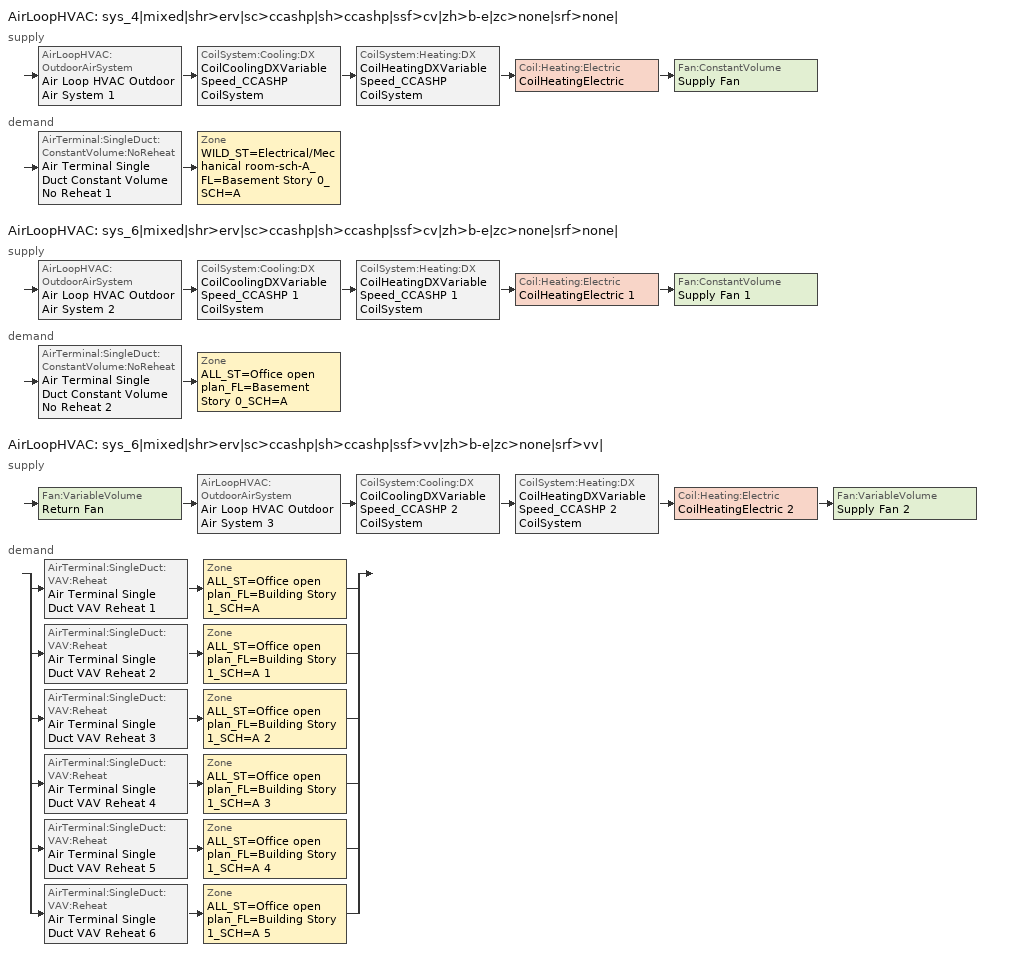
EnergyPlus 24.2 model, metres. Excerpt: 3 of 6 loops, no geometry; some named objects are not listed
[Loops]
AirLoopHVAC 'sys_4|mixed|shr>erv|sc>ccashp|sh>ccashp|ssf>cv|zh>b-e|zc>none|srf>none|'
 supply: AirLoopHVAC:OutdoorAirSystem 'Air Loop HVAC Outdoor Air System 1' > CoilSystem:Cooling:DX 'CoilCoolingDXVariableSpeed_CCASHP CoilSystem' > CoilSystem:Heating:DX 'CoilHeatingDXVariableSpeed_CCASHP CoilSystem' > Coil:Heating:Electric 'CoilHeatingElectric' > Fan:ConstantVolume 'Supply Fan'
 demand: AirTerminal:SingleDuct:ConstantVolume:NoReheat 'Air Terminal Single Duct Constant Volume No Reheat 1' > Zone 'WILD_ST=Electrical/Mechanical room-sch-A_FL=Basement Story 0_SCH=A'
AirLoopHVAC 'sys_6|mixed|shr>erv|sc>ccashp|sh>ccashp|ssf>cv|zh>b-e|zc>none|srf>none|'
 supply: AirLoopHVAC:OutdoorAirSystem 'Air Loop HVAC Outdoor Air System 2' > CoilSystem:Cooling:DX 'CoilCoolingDXVariableSpeed_CCASHP 1 CoilSystem' > CoilSystem:Heating:DX 'CoilHeatingDXVariableSpeed_CCASHP 1 CoilSystem' > Coil:Heating:Electric 'CoilHeatingElectric 1' > Fan:ConstantVolume 'Supply Fan 1'
 demand: AirTerminal:SingleDuct:ConstantVolume:NoReheat 'Air Terminal Single Duct Constant Volume No Reheat 2' > Zone 'ALL_ST=Office open plan_FL=Basement Story 0_SCH=A'
AirLoopHVAC 'sys_6|mixed|shr>erv|sc>ccashp|sh>ccashp|ssf>vv|zh>b-e|zc>none|srf>vv|'
 supply: Fan:VariableVolume 'Return Fan' > AirLoopHVAC:OutdoorAirSystem 'Air Loop HVAC Outdoor Air System 3' > CoilSystem:Cooling:DX 'CoilCoolingDXVariableSpeed_CCASHP 2 CoilSystem' > CoilSystem:Heating:DX 'CoilHeatingDXVariableSpeed_CCASHP 2 CoilSystem' > Coil:Heating:Electric 'CoilHeatingElectric 2' > Fan:VariableVolume 'Supply Fan 2'
 demand: split
  | AirTerminal:SingleDuct:VAV:Reheat 'Air Terminal Single Duct VAV Reheat 1' > Zone 'ALL_ST=Office open plan_FL=Building Story 1_SCH=A'
  | AirTerminal:SingleDuct:VAV:Reheat 'Air Terminal Single Duct VAV Reheat 2' > Zone 'ALL_ST=Office open plan_FL=Building Story 1_SCH=A 1'
  | AirTerminal:SingleDuct:VAV:Reheat 'Air Terminal Single Duct VAV Reheat 3' > Zone 'ALL_ST=Office open plan_FL=Building Story 1_SCH=A 2'
  | AirTerminal:SingleDuct:VAV:Reheat 'Air Terminal Single Duct VAV Reheat 4' > Zone 'ALL_ST=Office open plan_FL=Building Story 1_SCH=A 3'
  | AirTerminal:SingleDuct:VAV:Reheat 'Air Terminal Single Duct VAV Reheat 5' > Zone 'ALL_ST=Office open plan_FL=Building Story 1_SCH=A 4'
  | AirTerminal:SingleDuct:VAV:Reheat 'Air Terminal Single Duct VAV Reheat 6' > Zone 'ALL_ST=Office open plan_FL=Building Story 1_SCH=A 5'
[ZoneControl:Thermostat] Temperature Difference Between Cutout And Setpoint {deltaC}=0
Name | Zone or ZoneList | Control Type Schedule | Control 1
ALL_ST=Office open plan_FL=Basement Story 0_SCH=A Thermostat | ALL_ST=Office open plan_FL=Basement Story 0_SCH=A | ALL_ST=Office open plan_FL=Basement Story 0_SCH=A Thermostat Schedule | Space Function Office open plan Thermostat 49
ALL_ST=Office open plan_FL=Building Story 1_SCH=A Thermostat | ALL_ST=Office open plan_FL=Building Story 1_SCH=A | ALL_ST=Office open plan_FL=Building Story 1_SCH=A Thermostat Schedule | Space Function Office open plan Thermostat 39
ALL_ST=Office open plan_FL=Building Story 1_SCH=A 1 Thermostat | ALL_ST=Office open plan_FL=Building Story 1_SCH=A 1 | ALL_ST=Office open plan_FL=Building Story 1_SCH=A 1 Thermostat Schedule | Space Function Office open plan Thermostat 43
ALL_ST=Office open plan_FL=Building Story 1_SCH=A 2 Thermostat | ALL_ST=Office open plan_FL=Building Story 1_SCH=A 2 | ALL_ST=Office open plan_FL=Building Story 1_SCH=A 2 Thermostat Schedule | Space Function Office open plan Thermostat 44
ALL_ST=Office open plan_FL=Building Story 1_SCH=A 3 Thermostat | ALL_ST=Office open plan_FL=Building Story 1_SCH=A 3 | ALL_ST=Office open plan_FL=Building Story 1_SCH=A 3 Thermostat Schedule | Space Function Office open plan Thermostat 50
ALL_ST=Office open plan_FL=Building Story 1_SCH=A 4 Thermostat | ALL_ST=Office open plan_FL=Building Story 1_SCH=A 4 | ALL_ST=Office open plan_FL=Building Story 1_SCH=A 4 Thermostat Schedule | Space Function Office open plan Thermostat 55
ALL_ST=Office open plan_FL=Building Story 1_SCH=A 5 Thermostat | ALL_ST=Office open plan_FL=Building Story 1_SCH=A 5 | ALL_ST=Office open plan_FL=Building Story 1_SCH=A 5 Thermostat Schedule | Space Function Office open plan Thermostat 57
WILD_ST=Electrical/Mechanical room-sch-A_FL=Basement Story 0_SCH=A Thermostat | WILD_ST=Electrical/Mechanical room-sch-A_FL=Basement Story 0_SCH=A | WILD_ST=Electrical/Mechanical room-sch-A_FL=Basement Story 0_SCH=A Thermostat Schedule | Space Function Electrical/Mechanical room-sch-A Thermostat 3
[ThermostatSetpoint:DualSetpoint] Heating Setpoint Temperature Schedule=NECB-A-Thermostat Setpoint-Heating; Cooling Setpoint Temperature Schedule=NECB-A-Thermostat Setpoint-Cooling
Space Function Office open plan Thermostat 49; Space Function Office open plan Thermostat 39; Space Function Office open plan Thermostat 43; Space Function Office open plan Thermostat 44; Space Function Office open plan Thermostat 50; Space Function Office open plan Thermostat 55; Space Function Office open plan Thermostat 57; Space Function Electrical/Mechanical room-sch-A Thermostat 3
[AirTerminal:SingleDuct:ConstantVolume:NoReheat] Availability Schedule=Always On Discrete; Maximum Air Flow Rate {m3/s}=AutoSize
Air Terminal Single Duct Constant Volume No Reheat 2; Air Terminal Single Duct Constant Volume No Reheat 1
[ZoneHVAC:Baseboard:Convective:Electric] Availability Schedule=Always On Discrete; Heating Design Capacity {W}=Autosize; Efficiency=1
ZoneHVACBaseboardConvectiveElectric 1; ZoneHVACBaseboardConvectiveElectric 2; ZoneHVACBaseboardConvectiveElectric 3; ZoneHVACBaseboardConvectiveElectric 4; ZoneHVACBaseboardConvectiveElectric 5; ZoneHVACBaseboardConvectiveElectric 6; ZoneHVACBaseboardConvectiveElectric 7; ZoneHVACBaseboardConvectiveElectric
[Zone equipment]
ALL_ST=Office open plan_FL=Basement Story 0_SCH=A: Air Terminal Single Duct Constant Volume No Reheat 2, ZoneHVACBaseboardConvectiveElectric 1
ALL_ST=Office open plan_FL=Building Story 1_SCH=A: Air Terminal Single Duct VAV Reheat 1, ZoneHVACBaseboardConvectiveElectric 2
ALL_ST=Office open plan_FL=Building Story 1_SCH=A 1: Air Terminal Single Duct VAV Reheat 2, ZoneHVACBaseboardConvectiveElectric 3
ALL_ST=Office open plan_FL=Building Story 1_SCH=A 2: Air Terminal Single Duct VAV Reheat 3, ZoneHVACBaseboardConvectiveElectric 4
ALL_ST=Office open plan_FL=Building Story 1_SCH=A 3: Air Terminal Single Duct VAV Reheat 4, ZoneHVACBaseboardConvectiveElectric 5
ALL_ST=Office open plan_FL=Building Story 1_SCH=A 4: Air Terminal Single Duct VAV Reheat 5, ZoneHVACBaseboardConvectiveElectric 6
ALL_ST=Office open plan_FL=Building Story 1_SCH=A 5: Air Terminal Single Duct VAV Reheat 6, ZoneHVACBaseboardConvectiveElectric 7
WILD_ST=Electrical/Mechanical room-sch-A_FL=Basement Story 0_SCH=A: Air Terminal Single Duct Constant Volume No Reheat 1, ZoneHVACBaseboardConvectiveElectric
[Sizing:Zone] Zone Cooling Design Supply Air Temperature Input Method=TemperatureDifference; Zone Cooling Design Supply Air Temperature {C}=13; Zone Cooling Design Supply Air Temperature Difference {deltaC}=11; Zone Heating Design Supply Air Temperature Input Method=TemperatureDifference; Zone Heating Design Supply Air Temperature {C}=43; Zone Heating Design Supply Air Temperature Difference {deltaC}=21; Zone Cooling Design Supply Air Humidity Ratio {kgWater/kgDryAir}=0.0085; Zone Heating Design Supply Air Humidity Ratio {kgWater/kgDryAir}=0.008; Zone Heating Sizing Factor=1.3; Zone Cooling Sizing Factor=1.1; Cooling Design Air Flow Method=DesignDay; Cooling Design Air Flow Rate {m3/s}=0; Cooling Minimum Air Flow per Zone Floor Area {m3/s-m2}=0.000762; Cooling Minimum Air Flow {m3/s}=0; Cooling Minimum Air Flow Fraction=0; Heating Design Air Flow Method=DesignDay; Heating Design Air Flow Rate {m3/s}=0; Heating Maximum Air Flow per Zone Floor Area {m3/s-m2}=0.002032; Heating Maximum Air Flow {m3/s}=0.141576; Heating Maximum Air Flow Fraction=0.3; Account for Dedicated Outdoor Air System=No; Zone Load Sizing Method=Sensible Load Only No Latent Load; Zone Latent Cooling Design Supply Air Humidity Ratio Input Method=HumidityRatioDifference; Zone Cooling Design Supply Air Humidity Ratio Difference {kgWater/kgDryAir}=0.005; Zone Latent Heating Design Supply Air Humidity Ratio Input Method=HumidityRatioDifference; Zone Humidification Design Supply Air Humidity Ratio Difference {kgWater/kgDryAir}=0.005; Type of Space Sum to Use=Coincident
Name | Design Specification Outdoor Air Object
ALL_ST=Office open plan_FL=Basement Story 0_SCH=A | ALL_ST=Office open plan_FL=Basement Story 0_SCH=A DSOA Space List
ALL_ST=Office open plan_FL=Building Story 1_SCH=A | ALL_ST=Office open plan_FL=Building Story 1_SCH=A DSOA Space List
ALL_ST=Office open plan_FL=Building Story 1_SCH=A 1 | ALL_ST=Office open plan_FL=Building Story 1_SCH=A 1 DSOA Space List
ALL_ST=Office open plan_FL=Building Story 1_SCH=A 2 | ALL_ST=Office open plan_FL=Building Story 1_SCH=A 2 DSOA Space List
ALL_ST=Office open plan_FL=Building Story 1_SCH=A 3 | ALL_ST=Office open plan_FL=Building Story 1_SCH=A 3 DSOA Space List
ALL_ST=Office open plan_FL=Building Story 1_SCH=A 4 | ALL_ST=Office open plan_FL=Building Story 1_SCH=A 4 DSOA Space List
ALL_ST=Office open plan_FL=Building Story 1_SCH=A 5 | ALL_ST=Office open plan_FL=Building Story 1_SCH=A 5 DSOA Space List
WILD_ST=Electrical/Mechanical room-sch-A_FL=Basement Story 0_SCH=A | WILD_ST=Electrical/Mechanical room-sch-A_FL=Basement Story 0_SCH=A DSOA Space List
[Controller:MechanicalVentilation] Demand Controlled Ventilation=No; System Outdoor Air Method=ZoneSum
Name | Availability Schedule | Zone or ZoneList Name 1 | Design Specification Outdoor Air Object Name 1 | Zone or ZoneList Name 2 | Design Specification Outdoor Air Object Name 2 | Zone or ZoneList Name 3 | Design Specification Outdoor Air Object Name 3 | Zone or ZoneList Name 4 | Design Specification Outdoor Air Object Name 4 | Zone or ZoneList Name 5 | Design Specification Outdoor Air Object Name 5 | Zone or ZoneList Name 6 | Design Specification Outdoor Air Object Name 6
Controller Mechanical Ventilation 2 | sys_6|mixed|shr>none|sc>ccashp|sh>ccashp|ssf>cv|zh>b-e|zc>none|srf>none| Occ Sch | ALL_ST=Office open plan_FL=Basement Story 0_SCH=A | Space Function Office open plan Ventilation
Controller Mechanical Ventilation 3 | sys_6|mixed|shr>none|sc>ccashp|sh>ccashp|ssf>vv|zh>b-e|zc>none|srf>vv| Occ Sch | ALL_ST=Office open plan_FL=Building Story 1_SCH=A | Space Function Office open plan Ventilation | ALL_ST=Office open plan_FL=Building Story 1_SCH=A 1 | Space Function Office open plan Ventilation | ALL_ST=Office open plan_FL=Building Story 1_SCH=A 2 | Space Function Office open plan Ventilation | ALL_ST=Office open plan_FL=Building Story 1_SCH=A 3 | Space Function Office open plan Ventilation | ALL_ST=Office open plan_FL=Building Story 1_SCH=A 4 | Space Function Office open plan Ventilation | ALL_ST=Office open plan_FL=Building Story 1_SCH=A 5 | Space Function Office open plan Ventilation
Controller Mechanical Ventilation 1 | sys_4|mixed|shr>none|sc>ccashp|sh>ccashp|ssf>cv|zh>b-e|zc>none|srf>none| Occ Sch | WILD_ST=Electrical/Mechanical room-sch-A_FL=Basement Story 0_SCH=A | Space Function Electrical/Mechanical room-sch-A Ventilation
[DesignSpecification:OutdoorAir] Outdoor Air Method=Sum; Outdoor Air Flow per Zone Floor Area {m3/s-m2}=0.0003048; Outdoor Air Flow per Zone {m3/s}=0; Outdoor Air Flow Air Changes per Hour {1/hr}=0
Name | Outdoor Air Flow per Person {m3/s-person}
Space Function Office open plan Ventilation | 0.00253908
Space Function Electrical/Mechanical room-sch-A Ventilation | 0
[DesignSpecification:OutdoorAir:SpaceList]
Name | Space Name 1 | Space Design Specification Outdoor Air Object Name 1
ALL_ST=Office open plan_FL=Basement Story 0_SCH=A DSOA Space List | DataCenter_basement_ZN_6 | Space Function Office open plan Ventilation
ALL_ST=Office open plan_FL=Building Story 1_SCH=A DSOA Space List | Perimeter_bot_ZN_4 | Space Function Office open plan Ventilation
ALL_ST=Office open plan_FL=Building Story 1_SCH=A 1 DSOA Space List | DataCenter_bot_ZN_6 | Space Function Office open plan Ventilation
ALL_ST=Office open plan_FL=Building Story 1_SCH=A 2 DSOA Space List | Perimeter_bot_ZN_2 | Space Function Office open plan Ventilation
ALL_ST=Office open plan_FL=Building Story 1_SCH=A 3 DSOA Space List | Core_bottom | Space Function Office open plan Ventilation
ALL_ST=Office open plan_FL=Building Story 1_SCH=A 4 DSOA Space List | Perimeter_bot_ZN_3 | Space Function Office open plan Ventilation
ALL_ST=Office open plan_FL=Building Story 1_SCH=A 5 DSOA Space List | Perimeter_bot_ZN_1 | Space Function Office open plan Ventilation
WILD_ST=Electrical/Mechanical room-sch-A_FL=Basement Story 0_SCH=A DSOA Space List | Basement | Space Function Electrical/Mechanical room-sch-A Ventilation
[AirTerminal:SingleDuct:VAV:Reheat] Availability Schedule=Always On Discrete; Maximum Air Flow Rate {m3/s}=Autosize; Zone Minimum Air Flow Input Method=Constant; Constant Minimum Air Flow Fraction=0.3; Fixed Minimum Air Flow Rate {m3/s}=0; Maximum Hot Water or Steam Flow Rate {m3/s}=Autosize; Minimum Hot Water or Steam Flow Rate {m3/s}=0; Convergence Tolerance=0.001; Damper Heating Action=Normal; Maximum Flow per Zone Floor Area During Reheat {m3/s-m2}=Autocalculate; Maximum Flow Fraction During Reheat=0.5; Maximum Reheat Air Temperature {C}=43
Name | Reheat Coil
Air Terminal Single Duct VAV Reheat 1 | Coil Heating Electric 1
Air Terminal Single Duct VAV Reheat 2 | Coil Heating Electric 2
Air Terminal Single Duct VAV Reheat 3 | Coil Heating Electric 3
Air Terminal Single Duct VAV Reheat 4 | Coil Heating Electric 4
Air Terminal Single Duct VAV Reheat 5 | Coil Heating Electric 5
Air Terminal Single Duct VAV Reheat 6 | Coil Heating Electric 6
[Coil:Heating:Electric] Availability Schedule=Always On Discrete; Efficiency=1
Name | Nominal Capacity {W}
Coil Heating Electric 1 | 15740.2
Coil Heating Electric 2 | 2003.51
Coil Heating Electric 3 | 12827
Coil Heating Electric 4 | 25683.5
Coil Heating Electric 5 | 16079.5
Coil Heating Electric 6 | 16355
CoilHeatingElectric; CoilHeatingElectric 1; CoilHeatingElectric 2 | Autosize
[AirLoopHVAC] Design Supply Air Flow Rate {m3/s}=AutoSize; Design Return Air Flow Fraction of Supply Air Flow=1
sys_4|mixed|shr>erv|sc>ccashp|sh>ccashp|ssf>cv|zh>b-e|zc>none|srf>none|; sys_6|mixed|shr>erv|sc>ccashp|sh>ccashp|ssf>cv|zh>b-e|zc>none|srf>none|; sys_6|mixed|shr>erv|sc>ccashp|sh>ccashp|ssf>vv|zh>b-e|zc>none|srf>vv|
[Sizing:System] Type of Load to Size On=Sensible; Design Outdoor Air Flow Rate {m3/s}=Autosize; Central Heating Maximum System Air Flow Ratio=1; Preheat Design Temperature {C}=7; Preheat Design Humidity Ratio {kgWater/kgDryAir}=0.008; Precool Design Temperature {C}=13; Precool Design Humidity Ratio {kgWater/kgDryAir}=0.008; Central Cooling Design Supply Air Temperature {C}=13; Central Heating Design Supply Air Temperature {C}=43; Type of Zone Sum to Use=NonCoincident; 100% Outdoor Air in Cooling=No; 100% Outdoor Air in Heating=No; Central Cooling Design Supply Air Humidity Ratio {kgWater/kgDryAir}=0.0085; Central Heating Design Supply Air Humidity Ratio {kgWater/kgDryAir}=0.008; Cooling Supply Air Flow Rate Method=DesignDay; Cooling Supply Air Flow Rate {m3/s}=0; Cooling Supply Air Flow Rate Per Floor Area {m3/s-m2}=0.00996765; Cooling Fraction of Autosized Cooling Supply Air Flow Rate=1; Cooling Supply Air Flow Rate Per Unit Cooling Capacity {m3/s-W}=3.94755e-05; Heating Supply Air Flow Rate Method=DesignDay; Heating Supply Air Flow Rate {m3/s}=0; Heating Supply Air Flow Rate Per Floor Area {m3/s-m2}=0.00996765; Heating Fraction of Autosized Heating Supply Air Flow Rate=1; Heating Fraction of Autosized Cooling Supply Air Flow Rate=1; Heating Supply Air Flow Rate Per Unit Heating Capacity {m3/s-W}=3.15882e-05; System Outdoor Air Method=ZoneSum; Zone Maximum Outdoor Air Fraction=1; Cooling Design Capacity Method=CoolingDesignCapacity; Cooling Design Capacity {W}=Autosize; Cooling Design Capacity Per Floor Area {W/m2}=234.7; Fraction of Autosized Cooling Design Capacity=1; Heating Design Capacity Method=HeatingDesignCapacity; Heating Design Capacity {W}=Autosize; Heating Design Capacity Per Floor Area {W/m2}=157; Fraction of Autosized Heating Design Capacity=1; Central Cooling Capacity Control Method=OnOff; Occupant Diversity=Autosize
sys_4|mixed|shr>erv|sc>ccashp|sh>ccashp|ssf>cv|zh>b-e|zc>none|srf>none|; sys_6|mixed|shr>erv|sc>ccashp|sh>ccashp|ssf>cv|zh>b-e|zc>none|srf>none|; sys_6|mixed|shr>erv|sc>ccashp|sh>ccashp|ssf>vv|zh>b-e|zc>none|srf>vv|
[Controller:OutdoorAir] Minimum Outdoor Air Flow Rate {m3/s}=Autosize; Maximum Outdoor Air Flow Rate {m3/s}=Autosize; Economizer Control Action Type=ModulateFlow; Lockout Type=NoLockout; Minimum Limit Type=FixedMinimum; High Humidity Control=No; High Humidity Outdoor Air Flow Ratio=1; Control High Indoor Humidity Based on Outdoor Humidity Ratio=Yes; Heat Recovery Bypass Control Type=BypassWhenOAFlowGreaterThanMinimum; Economizer Operation Staging=InterlockedWithMechanicalCooling
Name | Economizer Control Type | Economizer Maximum Limit Dry-Bulb Temperature {C} | Economizer Maximum Limit Enthalpy {J/kg} | Economizer Minimum Limit Dry-Bulb Temperature {C} | Minimum Outdoor Air Schedule | Mechanical Ventilation Controller
Controller Outdoor Air 1 | NoEconomizer | 28 | 64000 | -100 | sys_4|mixed|shr>none|sc>ccashp|sh>ccashp|ssf>cv|zh>b-e|zc>none|srf>none| Occ Sch | Controller Mechanical Ventilation 1
Controller Outdoor Air 2 | NoEconomizer | 28 | 64000 | -100 | sys_6|mixed|shr>none|sc>ccashp|sh>ccashp|ssf>cv|zh>b-e|zc>none|srf>none| Occ Sch | Controller Mechanical Ventilation 2
Controller Outdoor Air 3 | DifferentialEnthalpy |  |  |  | sys_6|mixed|shr>none|sc>ccashp|sh>ccashp|ssf>vv|zh>b-e|zc>none|srf>vv| Occ Sch | Controller Mechanical Ventilation 3
[HeatExchanger:AirToAir:SensibleAndLatent] Availability Schedule=Always On Discrete; Nominal Supply Air Flow Rate {m3/s}=Autosize; Sensible Effectiveness at 100% Heating Air Flow=0.5; Latent Effectiveness at 100% Heating Air Flow=0.5; Sensible Effectiveness at 100% Cooling Air Flow=0.5; Latent Effectiveness at 100% Cooling Air Flow=0.5; Supply Air Outlet Temperature Control=Yes; Heat Exchanger Type=Rotary; Frost Control Type=ExhaustOnly; Threshold Temperature {C}=-23.3; Initial Defrost Time Fraction=0.167; Rate of Defrost Time Fraction Increase {1/K}=1.44; Economizer Lockout=Yes
Name | Nominal Electric Power {W} | Sensible Effectiveness of Heating Air Flow Curve | Latent Effectiveness of Heating Air Flow Curve | Sensible Effectiveness of Cooling Air Flow Curve | Latent Effectiveness of Cooling Air Flow Curve
sys_4|mixed|shr>none|sc>ccashp|sh>ccashp|ssf>cv|zh>b-e|zc>none|srf>none| ERV | 657.844 | sys_4|mixed|shr>none|sc>ccashp|sh>ccashp|ssf>cv|zh>b-e|zc>none|srf>none| ERV_SensHeatEff 1 | sys_4|mixed|shr>none|sc>ccashp|sh>ccashp|ssf>cv|zh>b-e|zc>none|srf>none| ERV_LatHeatEff 1 | sys_4|mixed|shr>none|sc>ccashp|sh>ccashp|ssf>cv|zh>b-e|zc>none|srf>none| ERV_SensCoolEff 1 | sys_4|mixed|shr>none|sc>ccashp|sh>ccashp|ssf>cv|zh>b-e|zc>none|srf>none| ERV_LatCoolEff 1
sys_6|mixed|shr>none|sc>ccashp|sh>ccashp|ssf>cv|zh>b-e|zc>none|srf>none| ERV | 292.797 | sys_6|mixed|shr>none|sc>ccashp|sh>ccashp|ssf>cv|zh>b-e|zc>none|srf>none| ERV_SensHeatEff 1 | sys_6|mixed|shr>none|sc>ccashp|sh>ccashp|ssf>cv|zh>b-e|zc>none|srf>none| ERV_LatHeatEff 1 | sys_6|mixed|shr>none|sc>ccashp|sh>ccashp|ssf>cv|zh>b-e|zc>none|srf>none| ERV_SensCoolEff 1 | sys_6|mixed|shr>none|sc>ccashp|sh>ccashp|ssf>cv|zh>b-e|zc>none|srf>none| ERV_LatCoolEff 1
sys_6|mixed|shr>none|sc>ccashp|sh>ccashp|ssf>vv|zh>b-e|zc>none|srf>vv| ERV | 1153.91 | sys_6|mixed|shr>none|sc>ccashp|sh>ccashp|ssf>vv|zh>b-e|zc>none|srf>vv| ERV_SensHeatEff 1 | sys_6|mixed|shr>none|sc>ccashp|sh>ccashp|ssf>vv|zh>b-e|zc>none|srf>vv| ERV_LatHeatEff 1 | sys_6|mixed|shr>none|sc>ccashp|sh>ccashp|ssf>vv|zh>b-e|zc>none|srf>vv| ERV_SensCoolEff 1 | sys_6|mixed|shr>none|sc>ccashp|sh>ccashp|ssf>vv|zh>b-e|zc>none|srf>vv| ERV_LatCoolEff 1
[SetpointManager:OutdoorAirPretreat] Control Variable=Temperature; Minimum Setpoint Temperature {C}=-99; Maximum Setpoint Temperature {C}=99; Minimum Setpoint Humidity Ratio {kgWater/kgDryAir}=1e-05; Maximum Setpoint Humidity Ratio {kgWater/kgDryAir}=1
Name | Setpoint Node or NodeList
Setpoint Manager Outdoor Air Pretreat 1 | sys_4|mixed|shr>none|sc>ccashp|sh>ccashp|ssf>cv|zh>b-e|zc>none|srf>none| ERV Primary Outlet Air Node
Setpoint Manager Outdoor Air Pretreat 2 | sys_6|mixed|shr>none|sc>ccashp|sh>ccashp|ssf>cv|zh>b-e|zc>none|srf>none| ERV Primary Outlet Air Node
Setpoint Manager Outdoor Air Pretreat 3 | sys_6|mixed|shr>none|sc>ccashp|sh>ccashp|ssf>vv|zh>b-e|zc>none|srf>vv| ERV Primary Outlet Air Node
[SetpointManager:MixedAir] Control Variable=Temperature
Name | Setpoint Node or NodeList
sys_4|mixed|shr>erv|sc>ccashp|sh>ccashp|ssf>cv|zh>b-e|zc>none|srf>none| Mixed Air Node OS Default SPM | sys_4|mixed|shr>erv|sc>ccashp|sh>ccashp|ssf>cv|zh>b-e|zc>none|srf>none| Mixed Air Node
CoilCoolingDXVariableSpeed_CCASHP Outlet Air Node OS Default SPM | CoilCoolingDXVariableSpeed_CCASHP Outlet Air Node
CoilHeatingDXVariableSpeed_CCASHP Outlet Air Node OS Default SPM | CoilHeatingDXVariableSpeed_CCASHP Outlet Air Node
CoilHeatingElectric Outlet Air Node OS Default SPM | CoilHeatingElectric Outlet Air Node
sys_6|mixed|shr>erv|sc>ccashp|sh>ccashp|ssf>cv|zh>b-e|zc>none|srf>none| Mixed Air Node OS Default SPM | sys_6|mixed|shr>erv|sc>ccashp|sh>ccashp|ssf>cv|zh>b-e|zc>none|srf>none| Mixed Air Node
CoilCoolingDXVariableSpeed_CCASHP 1 Outlet Air Node OS Default SPM | CoilCoolingDXVariableSpeed_CCASHP 1 Outlet Air Node
CoilHeatingDXVariableSpeed_CCASHP 1 Outlet Air Node OS Default SPM | CoilHeatingDXVariableSpeed_CCASHP 1 Outlet Air Node
CoilHeatingElectric 1 Outlet Air Node OS Default SPM | CoilHeatingElectric 1 Outlet Air Node
Return Fan Outlet Air Node OS Default SPM | Return Fan Outlet Air Node
sys_6|mixed|shr>erv|sc>ccashp|sh>ccashp|ssf>vv|zh>b-e|zc>none|srf>vv| Mixed Air Node OS Default SPM | sys_6|mixed|shr>erv|sc>ccashp|sh>ccashp|ssf>vv|zh>b-e|zc>none|srf>vv| Mixed Air Node
CoilCoolingDXVariableSpeed_CCASHP 2 Outlet Air Node OS Default SPM | CoilCoolingDXVariableSpeed_CCASHP 2 Outlet Air Node
CoilHeatingDXVariableSpeed_CCASHP 2 Outlet Air Node OS Default SPM | CoilHeatingDXVariableSpeed_CCASHP 2 Outlet Air Node
[CoilSystem:Cooling:DX]
Name | Cooling Coil
CoilCoolingDXVariableSpeed_CCASHP CoilSystem | CoilCoolingDXVariableSpeed_CCASHP
CoilCoolingDXVariableSpeed_CCASHP 1 CoilSystem | CoilCoolingDXVariableSpeed_CCASHP 1
CoilCoolingDXVariableSpeed_CCASHP 2 CoilSystem | CoilCoolingDXVariableSpeed_CCASHP 2
[Coil:Cooling:DX:VariableSpeed] Number of Speeds=1; Nominal Speed Level=1; Rated Air Flow Rate At Selected Nominal Speed Level {m3/s}=AutoSize; Nominal Time for Condensate to Begin Leaving the Coil {s}=0; Initial Moisture Evaporation Rate Divided by Steady-State AC Latent Capacity=0; Maximum Cycling Rate {cycles/hr}=2.5; Latent Capacity Time Constant {s}=60; Fan Delay Time {s}=60; Energy Part Load Fraction Curve=Mitsubishi Hyper Heating VRF Outdoor Unit CPLFFPLR curve; Condenser Type=AirCooled; Evaporative Condenser Pump Rated Power Consumption {W}=0; Crankcase Heater Capacity {W}=1e-06; Maximum Outdoor Dry-Bulb Temperature for Crankcase Heater Operation {C}=10; Minimum Outdoor Dry-Bulb Temperature for Compressor Operation {C}=-25; Basin Heater Capacity {W/K}=0; Basin Heater Setpoint Temperature {C}=2; Speed Reference Unit Gross Rated Total Cooling Capacity 1 {W}=8914.19; Speed Reference Unit Gross Rated Sensible Heat Ratio 1=0.79; Speed Reference Unit Rated Air Flow Rate 1 {m3/s}=0.944; Speed Rated Evaporator Fan Power Per Volume Flow Rate 2017 1 {W/(m3/s)}=773.3; Speed Rated Evaporator Fan Power Per Volume Flow Rate 2023 1 {W/(m3/s)}=934.4; Speed Total Cooling Capacity Function of Temperature Curve Name 1=Mitsubishi Hyper Heating VRF Outdoor Unit CCAPFT curve; Speed Total Cooling Capacity Function of Air Flow Fraction Curve Name 1=Mitsubishi Hyper Heating VRF Outdoor Unit CCAPFFF curve; Speed Energy Input Ratio Function of Temperature Curve Name 1=Mitsubishi Hyper Heating VRF Outdoor Unit CEIRFT curve; Speed Energy Input Ratio Function of Air Flow Fraction Curve Name 1=Mitsubishi Hyper Heating VRF Outdoor Unit CEIRFFF curve
Name | Gross Rated Total Cooling Capacity At Selected Nominal Speed Level {W} | Speed Reference Unit Gross Rated Cooling COP 1 {W/W}
CoilCoolingDXVariableSpeed_CCASHP | 39175.4 | 3.68
CoilCoolingDXVariableSpeed_CCASHP 1 | 14966.8 | 4.12
CoilCoolingDXVariableSpeed_CCASHP 2 | 133230 | 3.76
[CoilSystem:Heating:DX]
Name | Heating Coil
CoilHeatingDXVariableSpeed_CCASHP CoilSystem | CoilHeatingDXVariableSpeed_CCASHP
CoilHeatingDXVariableSpeed_CCASHP 1 CoilSystem | CoilHeatingDXVariableSpeed_CCASHP 1
CoilHeatingDXVariableSpeed_CCASHP 2 CoilSystem | CoilHeatingDXVariableSpeed_CCASHP 2
[Coil:Heating:DX:VariableSpeed] Number of Speeds=1; Nominal Speed Level=1; Rated Air Flow Rate At Selected Nominal Speed Level {m3/s}=AutoSize; Energy Part Load Fraction Curve=Mitsubishi Hyper Heating VRF Outdoor Unit HPLFFPLR curve; Defrost Energy Input Ratio Function of Temperature Curve=Mitsubishi Hyper Heating VRF Outdoor Unit Defrost HEIRFT curve; Minimum Outdoor Dry-Bulb Temperature for Compressor Operation {C}=-25; Maximum Outdoor Dry-Bulb Temperature for Defrost Operation {C}=5; Crankcase Heater Capacity {W}=1e-06; Maximum Outdoor Dry-Bulb Temperature for Crankcase Heater Operation {C}=10; Defrost Strategy=ReverseCycle; Defrost Control=OnDemand; Defrost Time Period Fraction=0.166667; Resistive Defrost Heater Capacity {W}=AutoSize; Speed Reference Unit Gross Rated Heating Capacity 1 {W}=9124.85; Speed Reference Unit Rated Air Flow Rate 1 {m3/s}=0.653; Speed Rated Supply Air Fan Power Per Volume Flow Rate 2017 1 {W/(m3/s)}=773.3; Speed Rated Supply Air Fan Power Per Volume Flow Rate 2023 1 {W/(m3/s)}=934.4; Speed Heating Capacity Function of Temperature Curve Name 1=Mitsubishi Hyper Heating VRF Outdoor Unit HCAPFT curve; Speed Total  Heating Capacity Function of Air Flow Fraction Curve Name 1=Mitsubishi Hyper Heating VRF Outdoor Unit HCAPFFF curve; Speed Energy Input Ratio Function of Temperature Curve Name 1=Mitsubishi Hyper Heating VRF Outdoor Unit HEIRFT curve; Speed Energy Input Ratio Function of Air Flow Fraction Curve Name 1=Mitsubishi Hyper Heating VRF Outdoor Unit HEIRFFF curve
Name | Rated Heating Capacity At Selected Nominal Speed Level {W} | Speed Reference Unit Gross Rated Heating COP 1 {W/W}
CoilHeatingDXVariableSpeed_CCASHP | 39175.4 | 4.58676
CoilHeatingDXVariableSpeed_CCASHP 1 | 14966.8 | 4.01084
CoilHeatingDXVariableSpeed_CCASHP 2 | 133230 | 4.38161
[Fan:ConstantVolume] Fan Total Efficiency=0.39975; Pressure Rise {Pa}=640; Maximum Flow Rate {m3/s}=AutoSize; Motor Efficiency=0.615; Motor In Airstream Fraction=1
Name | Availability Schedule
Supply Fan | sys_4|mixed|shr>none|sc>ccashp|sh>ccashp|ssf>cv|zh>b-e|zc>none|srf>none| Occ Sch
Supply Fan 1 | sys_6|mixed|shr>none|sc>ccashp|sh>ccashp|ssf>cv|zh>b-e|zc>none|srf>none| Occ Sch
[SetpointManager:SingleZone:Reheat] Control Variable=Temperature; Minimum Supply Air Temperature {C}=13; Maximum Supply Air Temperature {C}=43
Name | Control Zone | Setpoint Node or NodeList
Setpoint Manager Single Zone Reheat 1 | WILD_ST=Electrical/Mechanical room-sch-A_FL=Basement Story 0_SCH=A | sys_4|mixed|shr>erv|sc>ccashp|sh>ccashp|ssf>cv|zh>b-e|zc>none|srf>none| Supply Outlet Node
Setpoint Manager Single Zone Reheat 2 | ALL_ST=Office open plan_FL=Basement Story 0_SCH=A | sys_6|mixed|shr>erv|sc>ccashp|sh>ccashp|ssf>cv|zh>b-e|zc>none|srf>none| Supply Outlet Node
[Fan:VariableVolume] Availability Schedule=sys_6|mixed|shr>none|sc>ccashp|sh>ccashp|ssf>vv|zh>b-e|zc>none|srf>vv| Occ Sch; Maximum Flow Rate {m3/s}=AutoSize; Fan Power Minimum Flow Rate Input Method=Fraction; Fan Power Minimum Air Flow Rate {m3/s}=0; Motor In Airstream Fraction=1; Fan Power Coefficient 5=0
Name | Fan Total Efficiency | Pressure Rise {Pa} | Fan Power Minimum Flow Fraction | Motor Efficiency | Fan Power Coefficient 1 | Fan Power Coefficient 2 | Fan Power Coefficient 3 | Fan Power Coefficient 4
Return Fan | 0.299975 | 250 | 0.68 | 0.4615 | -2.4176 | 9.5874 | -11.559 | 5.4009
Supply Fan 2 | 0.549965 | 1000 | 0.5 | 0.8461 | -4.1457 | 16.803 | -19.471 | 7.8488
[SetpointManager:Warmest]
Setpoint Manager Warmest 1: Control Variable=Temperature; HVAC Air Loop=sys_6|mixed|shr>erv|sc>ccashp|sh>ccashp|ssf>vv|zh>b-e|zc>none|srf>vv|; Minimum Setpoint Temperature {C}=13; Maximum Setpoint Temperature {C}=22; Strategy=MaximumTemperature; Setpoint Node or NodeList=sys_6|mixed|shr>erv|sc>ccashp|sh>ccashp|ssf>vv|zh>b-e|zc>none|srf>vv| Supply Outlet Node
[Schedule:Day:Interval]
NECB-A-Thermostat Setpoint-Heating Sun|Hol Day; NECB-A-Thermostat Setpoint-Heating Sat Day: No, 24:00, 18
NECB-A-Thermostat Setpoint-Heating Default|Wkdy Day; NECB-A-Thermostat Setpoint-Heating Default: No, 06:00, 18, 07:00, 20, 21:00, 22, 24:00, 18
NECB-A-Thermostat Setpoint-Cooling Sun|Hol Day; NECB-A-Thermostat Setpoint-Cooling Sat Day: No, 24:00, 35
NECB-A-Thermostat Setpoint-Cooling Default|Wkdy Day; NECB-A-Thermostat Setpoint-Cooling Default: No, 06:00, 35, 21:00, 24, 24:00, 35
Schedule Day 10; Schedule Day 9; Schedule Day 12; Schedule Day 11; Schedule Day 8; Schedule Day 7: No, 24:00, 0
sys_6|mixed|shr>none|sc>ccashp|sh>ccashp|ssf>cv|zh>b-e|zc>none|srf>none| Occ Sch Default; sys_6|mixed|shr>none|sc>ccashp|sh>ccashp|ssf>vv|zh>b-e|zc>none|srf>vv| Occ Sch Default; sys_4|mixed|shr>none|sc>ccashp|sh>ccashp|ssf>cv|zh>b-e|zc>none|srf>none| Occ Sch Default: No, 08:00, 0, 19:00, 1, 24:00, 0
sys_6|mixed|shr>none|sc>ccashp|sh>ccashp|ssf>cv|zh>b-e|zc>none|srf>none| Occ Sch Summer Design Day; sys_6|mixed|shr>none|sc>ccashp|sh>ccashp|ssf>cv|zh>b-e|zc>none|srf>none| Occ Sch Winter Design Day; sys_6|mixed|shr>none|sc>ccashp|sh>ccashp|ssf>vv|zh>b-e|zc>none|srf>vv| Occ Sch Summer Design Day; sys_6|mixed|shr>none|sc>ccashp|sh>ccashp|ssf>vv|zh>b-e|zc>none|srf>vv| Occ Sch Winter Design Day; sys_4|mixed|shr>none|sc>ccashp|sh>ccashp|ssf>cv|zh>b-e|zc>none|srf>none| Occ Sch Summer Design Day; sys_4|mixed|shr>none|sc>ccashp|sh>ccashp|ssf>cv|zh>b-e|zc>none|srf>none| Occ Sch Winter Design Day: No, 24:00, 1
[Schedule:Week:Daily]
NECB-A-Thermostat Setpoint-Heating Week Rule - Jan1-Dec31: NECB-A-Thermostat Setpoint-Heating Sun|Hol Day, NECB-A-Thermostat Setpoint-Heating Default|Wkdy Day, NECB-A-Thermostat Setpoint-Heating Default|Wkdy Day, NECB-A-Thermostat Setpoint-Heating Default|Wkdy Day, NECB-A-Thermostat Setpoint-Heating Default|Wkdy Day, NECB-A-Thermostat Setpoint-Heating Default|Wkdy Day, NECB-A-Thermostat Setpoint-Heating Sat Day, NECB-A-Thermostat Setpoint-Heating Default, NECB-A-Thermostat Setpoint-Heating Default, NECB-A-Thermostat Setpoint-Heating Default, NECB-A-Thermostat Setpoint-Heating Default, NECB-A-Thermostat Setpoint-Heating Default
NECB-A-Thermostat Setpoint-Cooling Week Rule - Jan1-Dec31: NECB-A-Thermostat Setpoint-Cooling Sun|Hol Day, NECB-A-Thermostat Setpoint-Cooling Default|Wkdy Day, NECB-A-Thermostat Setpoint-Cooling Default|Wkdy Day, NECB-A-Thermostat Setpoint-Cooling Default|Wkdy Day, NECB-A-Thermostat Setpoint-Cooling Default|Wkdy Day, NECB-A-Thermostat Setpoint-Cooling Default|Wkdy Day, NECB-A-Thermostat Setpoint-Cooling Sat Day, NECB-A-Thermostat Setpoint-Cooling Default, NECB-A-Thermostat Setpoint-Cooling Default, NECB-A-Thermostat Setpoint-Cooling Default, NECB-A-Thermostat Setpoint-Cooling Default, NECB-A-Thermostat Setpoint-Cooling Default
sys_6|mixed|shr>none|sc>ccashp|sh>ccashp|ssf>cv|zh>b-e|zc>none|srf>none| Occ Sch Week Rule - Jan1-Dec31: Schedule Day 10, sys_6|mixed|shr>none|sc>ccashp|sh>ccashp|ssf>cv|zh>b-e|zc>none|srf>none| Occ Sch Default, sys_6|mixed|shr>none|sc>ccashp|sh>ccashp|ssf>cv|zh>b-e|zc>none|srf>none| Occ Sch Default, sys_6|mixed|shr>none|sc>ccashp|sh>ccashp|ssf>cv|zh>b-e|zc>none|srf>none| Occ Sch Default, sys_6|mixed|shr>none|sc>ccashp|sh>ccashp|ssf>cv|zh>b-e|zc>none|srf>none| Occ Sch Default, sys_6|mixed|shr>none|sc>ccashp|sh>ccashp|ssf>cv|zh>b-e|zc>none|srf>none| Occ Sch Default, Schedule Day 9, sys_6|mixed|shr>none|sc>ccashp|sh>ccashp|ssf>cv|zh>b-e|zc>none|srf>none| Occ Sch Default, sys_6|mixed|shr>none|sc>ccashp|sh>ccashp|ssf>cv|zh>b-e|zc>none|srf>none| Occ Sch Summer Design Day, sys_6|mixed|shr>none|sc>ccashp|sh>ccashp|ssf>cv|zh>b-e|zc>none|srf>none| Occ Sch Winter Design Day, sys_6|mixed|shr>none|sc>ccashp|sh>ccashp|ssf>cv|zh>b-e|zc>none|srf>none| Occ Sch Default, sys_6|mixed|shr>none|sc>ccashp|sh>ccashp|ssf>cv|zh>b-e|zc>none|srf>none| Occ Sch Default
sys_6|mixed|shr>none|sc>ccashp|sh>ccashp|ssf>vv|zh>b-e|zc>none|srf>vv| Occ Sch Week Rule - Jan1-Dec31: Schedule Day 12, sys_6|mixed|shr>none|sc>ccashp|sh>ccashp|ssf>vv|zh>b-e|zc>none|srf>vv| Occ Sch Default, sys_6|mixed|shr>none|sc>ccashp|sh>ccashp|ssf>vv|zh>b-e|zc>none|srf>vv| Occ Sch Default, sys_6|mixed|shr>none|sc>ccashp|sh>ccashp|ssf>vv|zh>b-e|zc>none|srf>vv| Occ Sch Default, sys_6|mixed|shr>none|sc>ccashp|sh>ccashp|ssf>vv|zh>b-e|zc>none|srf>vv| Occ Sch Default, sys_6|mixed|shr>none|sc>ccashp|sh>ccashp|ssf>vv|zh>b-e|zc>none|srf>vv| Occ Sch Default, Schedule Day 11, sys_6|mixed|shr>none|sc>ccashp|sh>ccashp|ssf>vv|zh>b-e|zc>none|srf>vv| Occ Sch Default, sys_6|mixed|shr>none|sc>ccashp|sh>ccashp|ssf>vv|zh>b-e|zc>none|srf>vv| Occ Sch Summer Design Day, sys_6|mixed|shr>none|sc>ccashp|sh>ccashp|ssf>vv|zh>b-e|zc>none|srf>vv| Occ Sch Winter Design Day, sys_6|mixed|shr>none|sc>ccashp|sh>ccashp|ssf>vv|zh>b-e|zc>none|srf>vv| Occ Sch Default, sys_6|mixed|shr>none|sc>ccashp|sh>ccashp|ssf>vv|zh>b-e|zc>none|srf>vv| Occ Sch Default
sys_4|mixed|shr>none|sc>ccashp|sh>ccashp|ssf>cv|zh>b-e|zc>none|srf>none| Occ Sch Week Rule - Jan1-Dec31: Schedule Day 8, sys_4|mixed|shr>none|sc>ccashp|sh>ccashp|ssf>cv|zh>b-e|zc>none|srf>none| Occ Sch Default, sys_4|mixed|shr>none|sc>ccashp|sh>ccashp|ssf>cv|zh>b-e|zc>none|srf>none| Occ Sch Default, sys_4|mixed|shr>none|sc>ccashp|sh>ccashp|ssf>cv|zh>b-e|zc>none|srf>none| Occ Sch Default, sys_4|mixed|shr>none|sc>ccashp|sh>ccashp|ssf>cv|zh>b-e|zc>none|srf>none| Occ Sch Default, sys_4|mixed|shr>none|sc>ccashp|sh>ccashp|ssf>cv|zh>b-e|zc>none|srf>none| Occ Sch Default, Schedule Day 7, sys_4|mixed|shr>none|sc>ccashp|sh>ccashp|ssf>cv|zh>b-e|zc>none|srf>none| Occ Sch Default, sys_4|mixed|shr>none|sc>ccashp|sh>ccashp|ssf>cv|zh>b-e|zc>none|srf>none| Occ Sch Summer Design Day, sys_4|mixed|shr>none|sc>ccashp|sh>ccashp|ssf>cv|zh>b-e|zc>none|srf>none| Occ Sch Winter Design Day, sys_4|mixed|shr>none|sc>ccashp|sh>ccashp|ssf>cv|zh>b-e|zc>none|srf>none| Occ Sch Default, sys_4|mixed|shr>none|sc>ccashp|sh>ccashp|ssf>cv|zh>b-e|zc>none|srf>none| Occ Sch Default
[Schedule:Year]
NECB-A-Thermostat Setpoint-Heating: NECB-A-Thermostat Setpoint-Heating Week Rule - Jan1-Dec31, 1, 1, 12, 31
NECB-A-Thermostat Setpoint-Cooling: NECB-A-Thermostat Setpoint-Cooling Week Rule - Jan1-Dec31, 1, 1, 12, 31
sys_6|mixed|shr>none|sc>ccashp|sh>ccashp|ssf>cv|zh>b-e|zc>none|srf>none| Occ Sch: sys_6|mixed|shr>none|sc>ccashp|sh>ccashp|ssf>cv|zh>b-e|zc>none|srf>none| Occ Sch Week Rule - Jan1-Dec31, 1, 1, 12, 31
sys_6|mixed|shr>none|sc>ccashp|sh>ccashp|ssf>vv|zh>b-e|zc>none|srf>vv| Occ Sch: sys_6|mixed|shr>none|sc>ccashp|sh>ccashp|ssf>vv|zh>b-e|zc>none|srf>vv| Occ Sch Week Rule - Jan1-Dec31, 1, 1, 12, 31
sys_4|mixed|shr>none|sc>ccashp|sh>ccashp|ssf>cv|zh>b-e|zc>none|srf>none| Occ Sch: sys_4|mixed|shr>none|sc>ccashp|sh>ccashp|ssf>cv|zh>b-e|zc>none|srf>none| Occ Sch Week Rule - Jan1-Dec31, 1, 1, 12, 31
[Schedule:Compact]
ALL_ST=Office open plan_FL=Basement Story 0_SCH=A Thermostat Schedule; ALL_ST=Office open plan_FL=Building Story 1_SCH=A Thermostat Schedule; ALL_ST=Office open plan_FL=Building Story 1_SCH=A 1 Thermostat Schedule; ALL_ST=Office open plan_FL=Building Story 1_SCH=A 2 Thermostat Schedule; ALL_ST=Office open plan_FL=Building Story 1_SCH=A 3 Thermostat Schedule; ALL_ST=Office open plan_FL=Building Story 1_SCH=A 4 Thermostat Schedule; ALL_ST=Office open plan_FL=Building Story 1_SCH=A 5 Thermostat Schedule; WILD_ST=Electrical/Mechanical room-sch-A_FL=Basement Story 0_SCH=A Thermostat Schedule: Through: 12/31, For: AllDays, Until: 24:00, 4
[Schedule:Constant]
Always On Discrete: Hourly Value=1
[Table:Lookup]
sys_4|mixed|shr>none|sc>ccashp|sh>ccashp|ssf>cv|zh>b-e|zc>none|srf>none| ERV_SensHeatEff 1: sys_4|mixed|shr>none|sc>ccashp|sh>ccashp|ssf>cv|zh>b-e|zc>none|srf>none| ERV_SensHeatEff 1 Independent Variable List, DivisorOnly, 0.5, 0, 10, Dimensionless, 0.5, 0.5
sys_4|mixed|shr>none|sc>ccashp|sh>ccashp|ssf>cv|zh>b-e|zc>none|srf>none| ERV_LatHeatEff 1: sys_4|mixed|shr>none|sc>ccashp|sh>ccashp|ssf>cv|zh>b-e|zc>none|srf>none| ERV_LatHeatEff 1 Independent Variable List, DivisorOnly, 0.5, 0, 10, Dimensionless, 0.5, 0.5
sys_4|mixed|shr>none|sc>ccashp|sh>ccashp|ssf>cv|zh>b-e|zc>none|srf>none| ERV_SensCoolEff 1: sys_4|mixed|shr>none|sc>ccashp|sh>ccashp|ssf>cv|zh>b-e|zc>none|srf>none| ERV_SensCoolEff 1 Independent Variable List, DivisorOnly, 0.5, 0, 10, Dimensionless, 0.5, 0.5
sys_4|mixed|shr>none|sc>ccashp|sh>ccashp|ssf>cv|zh>b-e|zc>none|srf>none| ERV_LatCoolEff 1: sys_4|mixed|shr>none|sc>ccashp|sh>ccashp|ssf>cv|zh>b-e|zc>none|srf>none| ERV_LatCoolEff 1 Independent Variable List, DivisorOnly, 0.5, 0, 10, Dimensionless, 0.5, 0.5
Mitsubishi Hyper Heating VRF Outdoor Unit CPLFFPLR curve: Mitsubishi Hyper Heating VRF Outdoor Unit CPLFFPLR curve Independent Variable List, None, 1, Dimensionless, 0, 0, 0, 0, 0, 0, 0, 0, 0, 0
Mitsubishi Hyper Heating VRF Outdoor Unit HPLFFPLR curve: Mitsubishi Hyper Heating VRF Outdoor Unit HPLFFPLR curve Independent Variable List, None, 1, Dimensionless, 0, 0, 0, 0, 0, 0, 0, 0, 0
Mitsubishi Hyper Heating VRF Outdoor Unit Defrost HEIRFT curve: Mitsubishi Hyper Heating VRF Outdoor Unit Defrost HEIRFT curve Independent Variable List, None, 1, Dimensionless, 1, 1, 1, 1, 1, 1, 1, 1, 1, 1, 1, 1, 1, 1, 1, 1, 1, 1, 1, 1, 1, 1
sys_6|mixed|shr>none|sc>ccashp|sh>ccashp|ssf>cv|zh>b-e|zc>none|srf>none| ERV_SensHeatEff 1: sys_6|mixed|shr>none|sc>ccashp|sh>ccashp|ssf>cv|zh>b-e|zc>none|srf>none| ERV_SensHeatEff 1 Independent Variable List, DivisorOnly, 0.5, 0, 10, Dimensionless, 0.5, 0.5
sys_6|mixed|shr>none|sc>ccashp|sh>ccashp|ssf>cv|zh>b-e|zc>none|srf>none| ERV_LatHeatEff 1: sys_6|mixed|shr>none|sc>ccashp|sh>ccashp|ssf>cv|zh>b-e|zc>none|srf>none| ERV_LatHeatEff 1 Independent Variable List, DivisorOnly, 0.5, 0, 10, Dimensionless, 0.5, 0.5
sys_6|mixed|shr>none|sc>ccashp|sh>ccashp|ssf>cv|zh>b-e|zc>none|srf>none| ERV_SensCoolEff 1: sys_6|mixed|shr>none|sc>ccashp|sh>ccashp|ssf>cv|zh>b-e|zc>none|srf>none| ERV_SensCoolEff 1 Independent Variable List, DivisorOnly, 0.5, 0, 10, Dimensionless, 0.5, 0.5
sys_6|mixed|shr>none|sc>ccashp|sh>ccashp|ssf>cv|zh>b-e|zc>none|srf>none| ERV_LatCoolEff 1: sys_6|mixed|shr>none|sc>ccashp|sh>ccashp|ssf>cv|zh>b-e|zc>none|srf>none| ERV_LatCoolEff 1 Independent Variable List, DivisorOnly, 0.5, 0, 10, Dimensionless, 0.5, 0.5
sys_6|mixed|shr>none|sc>ccashp|sh>ccashp|ssf>vv|zh>b-e|zc>none|srf>vv| ERV_SensHeatEff 1: sys_6|mixed|shr>none|sc>ccashp|sh>ccashp|ssf>vv|zh>b-e|zc>none|srf>vv| ERV_SensHeatEff 1 Independent Variable List, DivisorOnly, 0.5, 0, 10, Dimensionless, 0.5, 0.5
sys_6|mixed|shr>none|sc>ccashp|sh>ccashp|ssf>vv|zh>b-e|zc>none|srf>vv| ERV_LatHeatEff 1: sys_6|mixed|shr>none|sc>ccashp|sh>ccashp|ssf>vv|zh>b-e|zc>none|srf>vv| ERV_LatHeatEff 1 Independent Variable List, DivisorOnly, 0.5, 0, 10, Dimensionless, 0.5, 0.5
sys_6|mixed|shr>none|sc>ccashp|sh>ccashp|ssf>vv|zh>b-e|zc>none|srf>vv| ERV_SensCoolEff 1: sys_6|mixed|shr>none|sc>ccashp|sh>ccashp|ssf>vv|zh>b-e|zc>none|srf>vv| ERV_SensCoolEff 1 Independent Variable List, DivisorOnly, 0.5, 0, 10, Dimensionless, 0.5, 0.5
sys_6|mixed|shr>none|sc>ccashp|sh>ccashp|ssf>vv|zh>b-e|zc>none|srf>vv| ERV_LatCoolEff 1: sys_6|mixed|shr>none|sc>ccashp|sh>ccashp|ssf>vv|zh>b-e|zc>none|srf>vv| ERV_LatCoolEff 1 Independent Variable List, DivisorOnly, 0.5, 0, 10, Dimensionless, 0.5, 0.5
[Table:IndependentVariableList]
sys_4|mixed|shr>none|sc>ccashp|sh>ccashp|ssf>cv|zh>b-e|zc>none|srf>none| ERV_SensHeatEff 1 Independent Variable List: sys_4|mixed|shr>none|sc>ccashp|sh>ccashp|ssf>cv|zh>b-e|zc>none|srf>none| ERV_SensibleHeating_IndependentVariable
sys_4|mixed|shr>none|sc>ccashp|sh>ccashp|ssf>cv|zh>b-e|zc>none|srf>none| ERV_LatHeatEff 1 Independent Variable List: sys_4|mixed|shr>none|sc>ccashp|sh>ccashp|ssf>cv|zh>b-e|zc>none|srf>none| ERV_LatentHeating_IndependentVariable
sys_4|mixed|shr>none|sc>ccashp|sh>ccashp|ssf>cv|zh>b-e|zc>none|srf>none| ERV_SensCoolEff 1 Independent Variable List: sys_4|mixed|shr>none|sc>ccashp|sh>ccashp|ssf>cv|zh>b-e|zc>none|srf>none| ERV_SensibleCooling_IndependentVariable
sys_4|mixed|shr>none|sc>ccashp|sh>ccashp|ssf>cv|zh>b-e|zc>none|srf>none| ERV_LatCoolEff 1 Independent Variable List: sys_4|mixed|shr>none|sc>ccashp|sh>ccashp|ssf>cv|zh>b-e|zc>none|srf>none| ERV_LatentCooling_IndependentVariable
Mitsubishi Hyper Heating VRF Outdoor Unit CPLFFPLR curve Independent Variable List: Mitsubishi Hyper Heating VRF Outdoor Unit CPLFFPLR curve_ind_1
Mitsubishi Hyper Heating VRF Outdoor Unit HPLFFPLR curve Independent Variable List: Mitsubishi Hyper Heating VRF Outdoor Unit HPLFFPLR curve_ind_1
Mitsubishi Hyper Heating VRF Outdoor Unit Defrost HEIRFT curve Independent Variable List: Mitsubishi Hyper Heating VRF Outdoor Unit Defrost HEIRFT curve_ind_1, Mitsubishi Hyper Heating VRF Outdoor Unit Defrost HEIRFT curve_ind_2
sys_6|mixed|shr>none|sc>ccashp|sh>ccashp|ssf>cv|zh>b-e|zc>none|srf>none| ERV_SensHeatEff 1 Independent Variable List: sys_6|mixed|shr>none|sc>ccashp|sh>ccashp|ssf>cv|zh>b-e|zc>none|srf>none| ERV_SensibleHeating_IndependentVariable
sys_6|mixed|shr>none|sc>ccashp|sh>ccashp|ssf>cv|zh>b-e|zc>none|srf>none| ERV_LatHeatEff 1 Independent Variable List: sys_6|mixed|shr>none|sc>ccashp|sh>ccashp|ssf>cv|zh>b-e|zc>none|srf>none| ERV_LatentHeating_IndependentVariable
sys_6|mixed|shr>none|sc>ccashp|sh>ccashp|ssf>cv|zh>b-e|zc>none|srf>none| ERV_SensCoolEff 1 Independent Variable List: sys_6|mixed|shr>none|sc>ccashp|sh>ccashp|ssf>cv|zh>b-e|zc>none|srf>none| ERV_SensibleCooling_IndependentVariable
sys_6|mixed|shr>none|sc>ccashp|sh>ccashp|ssf>cv|zh>b-e|zc>none|srf>none| ERV_LatCoolEff 1 Independent Variable List: sys_6|mixed|shr>none|sc>ccashp|sh>ccashp|ssf>cv|zh>b-e|zc>none|srf>none| ERV_LatentCooling_IndependentVariable
sys_6|mixed|shr>none|sc>ccashp|sh>ccashp|ssf>vv|zh>b-e|zc>none|srf>vv| ERV_SensHeatEff 1 Independent Variable List: sys_6|mixed|shr>none|sc>ccashp|sh>ccashp|ssf>vv|zh>b-e|zc>none|srf>vv| ERV_SensibleHeating_IndependentVariable
sys_6|mixed|shr>none|sc>ccashp|sh>ccashp|ssf>vv|zh>b-e|zc>none|srf>vv| ERV_LatHeatEff 1 Independent Variable List: sys_6|mixed|shr>none|sc>ccashp|sh>ccashp|ssf>vv|zh>b-e|zc>none|srf>vv| ERV_LatentHeating_IndependentVariable
sys_6|mixed|shr>none|sc>ccashp|sh>ccashp|ssf>vv|zh>b-e|zc>none|srf>vv| ERV_SensCoolEff 1 Independent Variable List: sys_6|mixed|shr>none|sc>ccashp|sh>ccashp|ssf>vv|zh>b-e|zc>none|srf>vv| ERV_SensibleCooling_IndependentVariable
sys_6|mixed|shr>none|sc>ccashp|sh>ccashp|ssf>vv|zh>b-e|zc>none|srf>vv| ERV_LatCoolEff 1 Independent Variable List: sys_6|mixed|shr>none|sc>ccashp|sh>ccashp|ssf>vv|zh>b-e|zc>none|srf>vv| ERV_LatentCooling_IndependentVariable
[Table:IndependentVariable]
sys_4|mixed|shr>none|sc>ccashp|sh>ccashp|ssf>cv|zh>b-e|zc>none|srf>none| ERV_SensibleHeating_IndependentVariable; sys_4|mixed|shr>none|sc>ccashp|sh>ccashp|ssf>cv|zh>b-e|zc>none|srf>none| ERV_LatentHeating_IndependentVariable; sys_4|mixed|shr>none|sc>ccashp|sh>ccashp|ssf>cv|zh>b-e|zc>none|srf>none| ERV_SensibleCooling_IndependentVariable; sys_4|mixed|shr>none|sc>ccashp|sh>ccashp|ssf>cv|zh>b-e|zc>none|srf>none| ERV_LatentCooling_IndependentVariable; sys_6|mixed|shr>none|sc>ccashp|sh>ccashp|ssf>cv|zh>b-e|zc>none|srf>none| ERV_SensibleHeating_IndependentVariable; sys_6|mixed|shr>none|sc>ccashp|sh>ccashp|ssf>cv|zh>b-e|zc>none|srf>none| ERV_LatentHeating_IndependentVariable; sys_6|mixed|shr>none|sc>ccashp|sh>ccashp|ssf>cv|zh>b-e|zc>none|srf>none| ERV_SensibleCooling_IndependentVariable; sys_6|mixed|shr>none|sc>ccashp|sh>ccashp|ssf>cv|zh>b-e|zc>none|srf>none| ERV_LatentCooling_IndependentVariable; sys_6|mixed|shr>none|sc>ccashp|sh>ccashp|ssf>vv|zh>b-e|zc>none|srf>vv| ERV_SensibleHeating_IndependentVariable; sys_6|mixed|shr>none|sc>ccashp|sh>ccashp|ssf>vv|zh>b-e|zc>none|srf>vv| ERV_LatentHeating_IndependentVariable; sys_6|mixed|shr>none|sc>ccashp|sh>ccashp|ssf>vv|zh>b-e|zc>none|srf>vv| ERV_SensibleCooling_IndependentVariable; sys_6|mixed|shr>none|sc>ccashp|sh>ccashp|ssf>vv|zh>b-e|zc>none|srf>vv| ERV_LatentCooling_IndependentVariable: Linear, Linear, 0, 10, Dimensionless, 0.75, 1
Mitsubishi Hyper Heating VRF Outdoor Unit CPLFFPLR curve_ind_1: Linear, Constant, 0, 1, Dimensionless, 0.1, 0.2, 0.3, 0.4, 0.5, 0.556, 0.694, 0.833, 0.972, 1
Mitsubishi Hyper Heating VRF Outdoor Unit HPLFFPLR curve_ind_1: Linear, Constant, 0, 1, Dimensionless, 0.1, 0.2, 0.3, 0.4, 0.5, 0.555, 0.694, 0.833, 1
Mitsubishi Hyper Heating VRF Outdoor Unit Defrost HEIRFT curve_ind_1: Linear, Constant, 15, 27.2, Temperature, 15, 27.2
Mitsubishi Hyper Heating VRF Outdoor Unit Defrost HEIRFT curve_ind_2: Linear, Constant, -25, 6, Temperature, -25, -10, -8, -6, -4, -2, 0, 1, 2, 4, 6
[Curve:Biquadratic] Minimum Value of x {BasedOnField A2}=15
Name | Coefficient1 Constant | Coefficient2 x | Coefficient3 x**2 | Coefficient4 y | Coefficient5 y**2 | Coefficient6 x*y | Maximum Value of x {BasedOnField A2} | Minimum Value of y {BasedOnField A3} | Maximum Value of y {BasedOnField A3}
Mitsubishi Hyper Heating VRF Outdoor Unit CCAPFT curve | 0.041806 | 0.0640406 | -0.000556932 | 0.00840778 | -0.00010814 | -0.000333479 | 24 | -5 | 43
Mitsubishi Hyper Heating VRF Outdoor Unit CEIRFT curve | 1.51115 | -0.0599811 | 0.000969596 | -0.00845921 | 0.000389855 | 0.000125837 | 24 | -5 | 43
Mitsubishi Hyper Heating VRF Outdoor Unit HCAPFT curve | 1.04243 | 0.0320234 | -0.00158028 | 0.0255781 | -0.000168303 | -0.00103771 | 27.2 | -25 | 15
Mitsubishi Hyper Heating VRF Outdoor Unit HEIRFT curve | 1.2246 | 0.0053626 | -0.000269902 | -0.0415824 | 0.000500483 | 0.000352842 | 27.2 | -25 | 15
[Curve:Quadratic] Coefficient3 x**2=0
Name | Coefficient1 Constant | Coefficient2 x | Minimum Value of x {BasedOnField A2} | Maximum Value of x {BasedOnField A2}
Mitsubishi Hyper Heating VRF Outdoor Unit CCAPFFF curve; Mitsubishi Hyper Heating VRF Outdoor Unit HCAPFFF curve | 0.8 | 0.2 | 0.5 | 1.5
Mitsubishi Hyper Heating VRF Outdoor Unit CEIRFFF curve; Mitsubishi Hyper Heating VRF Outdoor Unit HEIRFFF curve | 1 | 0 | 0 | 1
